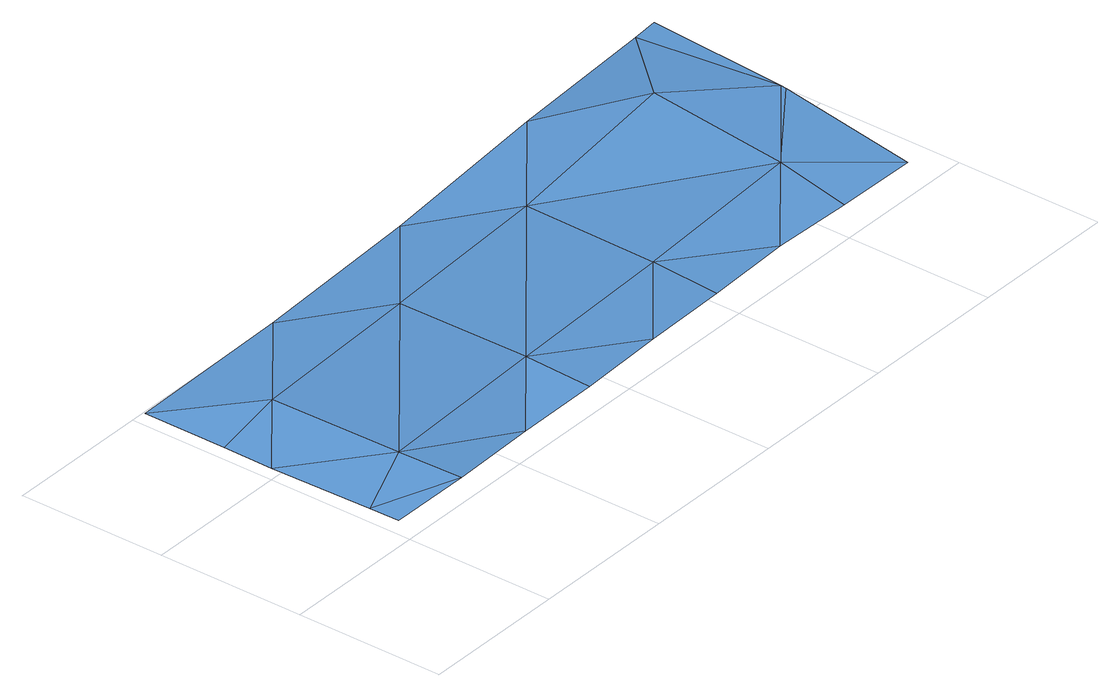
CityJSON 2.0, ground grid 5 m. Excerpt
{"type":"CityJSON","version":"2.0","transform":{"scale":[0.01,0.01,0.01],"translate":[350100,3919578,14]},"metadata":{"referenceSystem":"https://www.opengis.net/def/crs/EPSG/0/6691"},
"CityObjects":{
"waterbody1":{"type":"WaterBody","attributes":{"name":"7","class":"1140","function":"1","WaterBodyRiverFloodingRiskAttribute.description":"4","WaterBodyRiverFloodingRiskAttribute.rankOrg":"1","WaterBodyRiverFloodingRiskAttribute.adminType":"2","WaterBodyRiverFloodingRiskAttribute.scale":"L2"},"geometry":[{"type":"MultiSurface","lod":"1","boundaries":[[[0,1,2]],[[3,4,5]],[[1,3,5]],[[6,7,8]],[[2,1,5]],[[0,9,10]],[[11,9,2]],[[0,2,9]],[[4,12,13]],[[12,8,13]],[[7,13,8]],[[13,7,14]],[[6,15,7]],[[13,14,5]],[[13,5,4]],[[16,17,18]],[[19,11,2]],[[20,19,21]],[[19,20,11]],[[17,21,19]],[[14,7,22]],[[23,22,7]],[[23,24,22]],[[23,25,24]],[[7,15,26]],[[26,23,7]],[[22,27,14]],[[22,24,27]],[[17,19,18]],[[18,19,2]],[[5,18,2]],[[14,18,5]],[[18,14,16]],[[27,16,14]]]}]}
},
"vertices":[
[320,65,74],[604,60,88],[324,296,65],[888,55,95],[1172,50,114],[892,286,102],[2023,36,139],[2027,267,186],[1739,41,143],[38,174,68],[37,69,71],[44,532,56],[1455,46,124],[1459,277,135],[1467,739,134],[2307,31,139],[1187,975,113],[620,984,72],[899,748,91],[332,758,52],[47,706,55],[52,994,52],[2035,729,231],[2314,494,209],[2237,957,224],[2322,956,231],[2314,475,206],[1755,965,182]
]}
